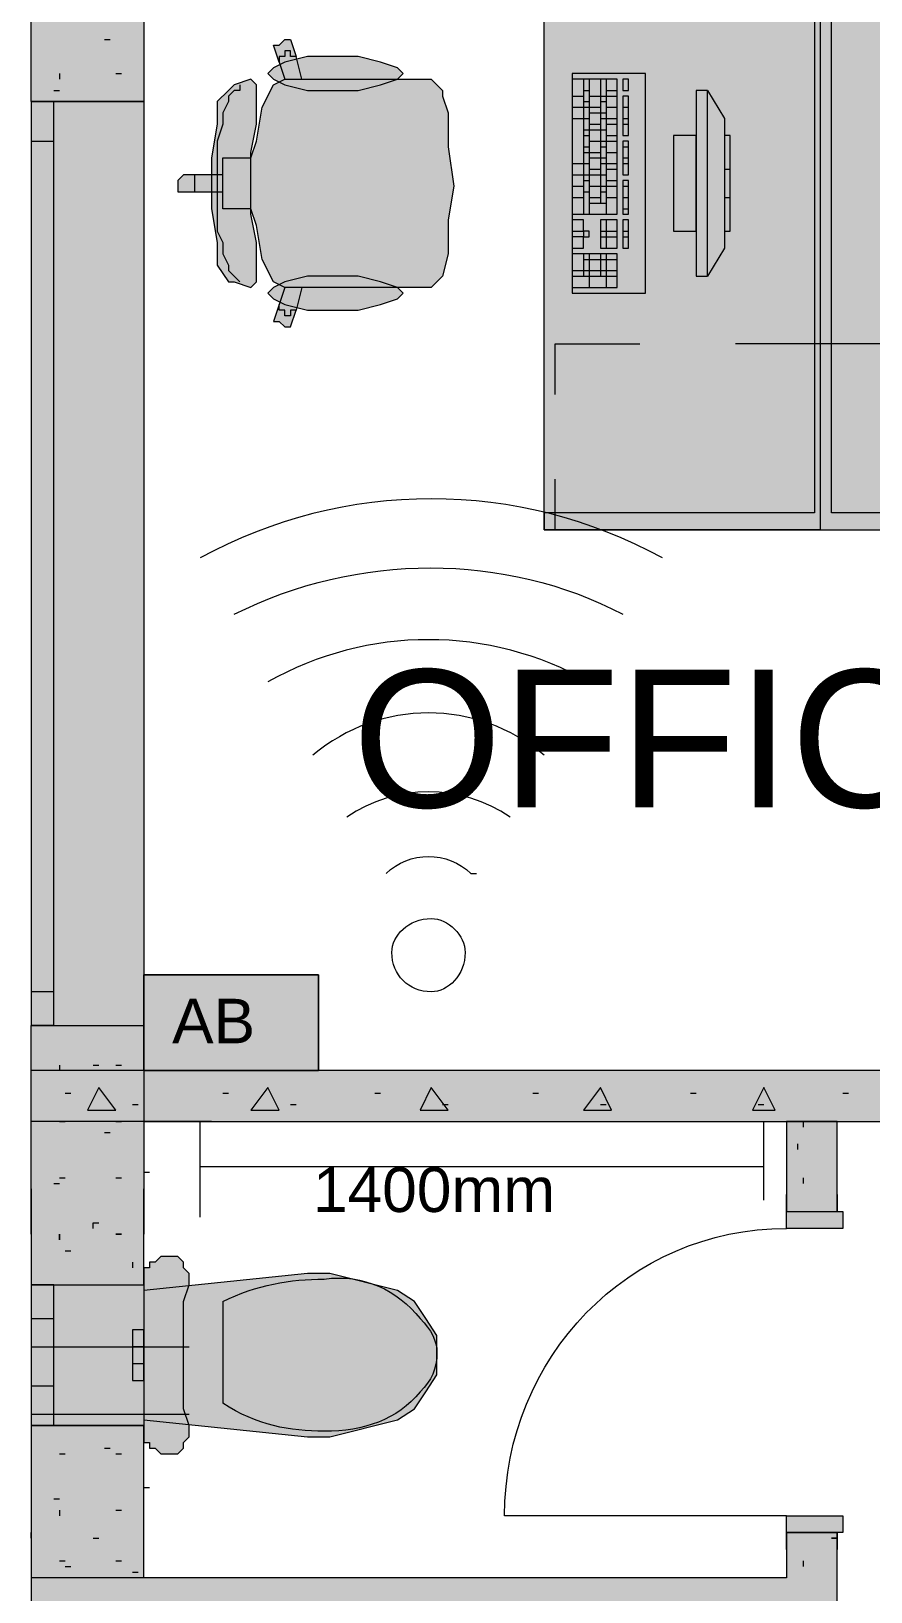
# Model space of a CAD drawing. Header units: inches. Extents: x 0.12 to 8.16, y 2.81 to 8.2.
# Drawn here: x 2.335 to 2.5833, y 6.6092 to 7.0708 of the extents above; entities that cross this region are included whole.
import ezdxf

# ---------------------------------------------------------------- set-up
doc = ezdxf.new("R2010")
doc.units = ezdxf.units.IN
doc.header["$MEASUREMENT"] = 0
for name, color, linetype, true_color in [('PDF_Geometry', 7, 'Continuous', 0x029e21), ('PDF_Solid Fills', 7, 'Continuous', 0xffffff), ('PDF_Text', 7, 'Continuous', 0x5555ff)]:
    doc.layers.add(name, color=color, linetype=linetype, true_color=true_color)
doc.styles.add('PDF F2', font='arial.ttf')

msp = doc.modelspace()

# ---------------------------------------------------------------- hatches: boundary and pattern name
at = {"layer": 'PDF_Solid Fills', "transparency": 33554559}
for points in [[(2.443333307902018, 7.056666904025607), (2.448333307902018, 7.056666904025607), (2.453333307902018, 7.056666904025607), (2.453333307902018, 7.056666904025607), (2.456666641235351, 7.053333570692274), (2.456666641235351, 7.051666904025607), (2.458333307902018, 7.046666904025607), (2.458333307902018, 7.036666904025608), (2.458333307902018, 7.036666904025608), (2.459999974568685, 7.025000237358941), (2.378333307902018, 7.025000237358941), (2.378333307902018, 7.026666904025607), (2.379999974568685, 7.028333570692274), (2.384999974568685, 7.028333570692274), (2.391666641235351, 7.028333570692274), (2.391666641235351, 7.033333570692274), (2.394999974568685, 7.033333570692274), (2.399999974568685, 7.033333570692274), (2.401666641235352, 7.038333570692274), (2.403333307902018, 7.048333570692273), (2.406666641235351, 7.05500023735894), (2.409999974568685, 7.056666904025607), (2.408333307902018, 7.061666904025607), (2.406666641235351, 7.066666904025607), (2.408333307902018, 7.066666904025607), (2.409999974568685, 7.068333570692274), (2.411666641235351, 7.068333570692274), (2.413333307902018, 7.063333570692274), (2.414999974568685, 7.056666904025607)], [(2.42500008477105, 7.063333299424913), (2.431666751437717, 7.063333299424913), (2.438333418104383, 7.061666632758246), (2.443333418104384, 7.05999996609158), (2.44500008477105, 7.058333299424913), (2.443333418104384, 7.056666632758246), (2.438333418104383, 7.054999966091579), (2.431666751437717, 7.053333299424913), (2.42500008477105, 7.053333299424913), (2.416666751437717, 7.053333299424913), (2.41000008477105, 7.054999966091579), (2.406666751437716, 7.056666632758246), (2.40500008477105, 7.058333299424913), (2.406666751437716, 7.05999996609158), (2.41000008477105, 7.061666632758246), (2.416666751437717, 7.063333299424913)], [(2.388333426581489, 7.033333672417534), (2.390000093248155, 7.043333672417534), (2.390000093248155, 7.046667005750868), (2.390000093248155, 7.050000339084201), (2.393333426581489, 7.053333672417534), (2.395000093248155, 7.0550003390842), (2.400000093248155, 7.056667005750867), (2.401666759914822, 7.0550003390842), (2.401666759914822, 7.053333672417534), (2.401666759914822, 7.048333672417534), (2.401666759914822, 7.043333672417534), (2.400000093248155, 7.035000339084201), (2.400000093248155, 7.0250003390842), (2.388333426581489, 7.0250003390842)], [(2.531666649712456, 7.053333282470703), (2.53499998304579, 7.053333282470703), (2.53999998304579, 7.044999949137369), (2.53999998304579, 7.039999949137369), (2.541666649712456, 7.039999949137369), (2.541666649712456, 7.011666615804036), (2.53999998304579, 7.011666615804036), (2.53999998304579, 7.006666615804036), (2.53499998304579, 6.998333282470703), (2.531666649712456, 6.998333282470703), (2.531666649712456, 7.011666615804036), (2.524999983045789, 7.011666615804036), (2.524999983045789, 7.039999949137369), (2.531666649712456, 7.039999949137369)], [(2.443333307902018, 6.994999779595268), (2.414999974568685, 6.994999779595268), (2.413333307902018, 6.988333112928601), (2.411666641235351, 6.983333112928602), (2.409999974568685, 6.983333112928602), (2.408333307902018, 6.984999779595269), (2.406666641235351, 6.984999779595269), (2.408333307902018, 6.989999779595268), (2.409999974568685, 6.994999779595268), (2.406666641235351, 6.996666446261935), (2.403333307902018, 7.003333112928602), (2.401666641235352, 7.013333112928602), (2.399999974568685, 7.018333112928602), (2.394999974568685, 7.018333112928602), (2.391666641235351, 7.018333112928602), (2.391666641235351, 7.023333112928602), (2.384999974568685, 7.023333112928602), (2.379999974568685, 7.023333112928602), (2.378333307902018, 7.023333112928602), (2.378333307902018, 7.024999779595269), (2.459999974568685, 7.024999779595269), (2.458333307902018, 7.014999779595268), (2.458333307902018, 7.014999779595268), (2.458333307902018, 7.004999779595268), (2.456666641235351, 6.998333112928601), (2.456666641235351, 6.998333112928601), (2.453333307902018, 6.994999779595268), (2.453333307902018, 6.994999779595268), (2.448333307902018, 6.994999779595268)], [(2.388333426581489, 7.018333435058594), (2.388333426581489, 7.025000101725261), (2.400000093248155, 7.025000101725261), (2.400000093248155, 7.016666768391927), (2.401666759914822, 7.008333435058594), (2.401666759914822, 7.003333435058594), (2.401666759914822, 6.998333435058594), (2.401666759914822, 6.996666768391927), (2.400000093248155, 6.99500010172526), (2.395000093248155, 6.996666768391927), (2.393333426581489, 6.996666768391927), (2.390000093248155, 7.001666768391927), (2.390000093248155, 7.00500010172526), (2.390000093248155, 7.008333435058594)], [(2.42500008477105, 6.988333384195963), (2.416666751437717, 6.988333384195963), (2.41000008477105, 6.99000005086263), (2.406666751437716, 6.991666717529296), (2.40500008477105, 6.993333384195963), (2.406666751437716, 6.99500005086263), (2.41000008477105, 6.996666717529297), (2.416666751437717, 6.998333384195963), (2.42500008477105, 6.998333384195963), (2.431666751437717, 6.998333384195963), (2.438333418104383, 6.996666717529297), (2.443333418104384, 6.99500005086263), (2.44500008477105, 6.993333384195963), (2.443333418104384, 6.991666717529296), (2.438333418104383, 6.99000005086263), (2.431666751437717, 6.988333384195963)], [(2.57166671875, 6.92833328125), (2.651666645833333, 6.92833328125), (2.651666645833333, 6.923333489583333), (2.486666677083333, 6.923333489583333), (2.486666677083333, 6.92833328125), (2.566666604166667, 6.92833328125)], [(2.368333392673069, 6.653333028157552), (2.368333392673069, 6.704999694824219), (2.370000059339735, 6.704999694824219), (2.370000059339735, 6.706666361490885), (2.371666726006402, 6.706666361490885), (2.373333392673068, 6.708333028157552), (2.373333392673068, 6.708333028157552), (2.375000059339735, 6.708333028157552), (2.376666726006402, 6.708333028157552), (2.376666726006402, 6.708333028157552), (2.378333392673068, 6.708333028157552), (2.378333392673068, 6.708333028157552), (2.380000059339735, 6.706666361490885), (2.380000059339735, 6.706666361490885), (2.380000059339735, 6.704999694824219), (2.381666726006402, 6.703333028157552), (2.381666726006402, 6.701666361490885), (2.381666726006402, 6.699999694824219), (2.380000059339735, 6.694999694824219), (2.380000059339735, 6.689999694824219), (2.380000059339735, 6.684999694824218), (2.380000059339735, 6.679999694824218), (2.380000059339735, 6.673333028157551), (2.380000059339735, 6.668333028157551), (2.380000059339735, 6.663333028157552), (2.381666726006402, 6.658333028157552), (2.381666726006402, 6.656666361490885), (2.381666726006402, 6.654999694824219), (2.380000059339735, 6.653333028157552), (2.380000059339735, 6.651666361490885), (2.380000059339735, 6.651666361490885), (2.378333392673068, 6.649999694824219), (2.378333392673068, 6.649999694824219), (2.376666726006402, 6.649999694824219), (2.376666726006402, 6.649999694824219), (2.375000059339735, 6.649999694824219), (2.373333392673068, 6.649999694824219), (2.373333392673068, 6.649999694824219), (2.371666726006402, 6.651666361490885), (2.370000059339735, 6.651666361490885), (2.370000059339735, 6.653333028157552)], [(2.430000093248155, 6.656667073567708), (2.423333426581488, 6.655000406901041), (2.416666759914822, 6.655000406901041), (2.368333426581489, 6.660000406901041), (2.368333426581489, 6.698333740234375), (2.416666759914822, 6.703333740234375), (2.423333426581488, 6.703333740234375), (2.430000093248155, 6.701667073567708), (2.436666759914822, 6.700000406901041), (2.443333426581488, 6.698333740234375), (2.448333426581489, 6.695000406901041), (2.451666759914822, 6.690000406901041), (2.455000093248155, 6.685000406901041), (2.455000093248155, 6.680000406901041), (2.455000093248155, 6.673333740234375), (2.451666759914822, 6.668333740234375), (2.448333426581489, 6.663333740234375), (2.443333426581488, 6.660000406901041), (2.436666759914822, 6.658333740234375)]]:
    msp.add_hatch(color=256, dxfattribs=at).paths.add_polyline_path(points)

# ---------------------------------------------------------------- linework, layer by layer
at = {"layer": 'PDF_Geometry', "lineweight": 9}
for points in [[(2.57166671875, 7.130000114583334), (2.57166671875, 7.32833321875), (2.651666645833333, 7.32833321875), (2.651666645833333, 7.331666625), (2.486666677083333, 7.331666625), (2.486666677083333, 7.32833321875), (2.566666604166667, 7.32833321875), (2.566666604166667, 7.130000114583334), (2.486666677083333, 7.130000114583334), (2.486666677083333, 7.126666708333333), (2.566666604166667, 7.126666708333333), (2.566666604166667, 6.92833328125), (2.486666677083333, 6.92833328125), (2.486666677083333, 6.923333489583333), (2.651666645833333, 6.923333489583333), (2.651666645833333, 6.92833328125), (2.57166671875, 6.92833328125), (2.57166671875, 7.126666708333333), (2.651666645833333, 7.126666708333333), (2.651666645833333, 7.130000114583334)], [(2.5683333125, 7.12833340625), (2.5683333125, 6.923333489583333), (2.486666677083333, 6.923333489583333), (2.486666677083333, 7.12833340625)], [(2.5683333125, 7.12833340625), (2.5683333125, 6.923333489583333), (2.651666645833333, 6.923333489583333), (2.651666645833333, 7.12833340625)], [(2.42500003125, 7.063333197916667), (2.416666666666667, 7.063333197916667), (2.410000010416667, 7.061666802083334), (2.40666659375, 7.060000104166667), (2.405000052083333, 7.058333395833333), (2.40666659375, 7.0566666875), (2.410000010416667, 7.054999989583333), (2.416666666666667, 7.05333328125), (2.42500003125, 7.05333328125), (2.4316666875, 7.05333328125), (2.438333354166667, 7.054999989583333), (2.4433333125, 7.0566666875), (2.445000010416666, 7.058333395833333), (2.4433333125, 7.060000104166667), (2.438333354166667, 7.061666802083334), (2.4316666875, 7.063333197916667)], [(2.401666645833333, 7.008333208333333), (2.3999999375, 7.016666729166667), (2.3999999375, 7.024999937500001), (2.3999999375, 7.034999843750001), (2.401666645833333, 7.043333375), (2.401666645833333, 7.048333489583333), (2.401666645833333, 7.05333328125), (2.401666645833333, 7.054999989583333), (2.3999999375, 7.0566666875), (2.394999979166666, 7.054999989583333), (2.39333328125, 7.05333328125), (2.390000020833333, 7.049999875), (2.390000020833333, 7.04666678125), (2.390000020833333, 7.043333375), (2.388333322916667, 7.033333458333334), (2.388333322916667, 7.024999937500001), (2.388333322916667, 7.018333437500001), (2.390000020833333, 7.008333208333333), (2.390000020833333, 7.005000114583334), (2.390000020833333, 7.001666708333333), (2.39333328125, 6.996666593750001), (2.394999979166666, 6.996666593750001), (2.3999999375, 6.994999885416667), (2.401666645833333, 6.996666593750001), (2.401666645833333, 6.998333291666667), (2.401666645833333, 7.00333340625)], [(2.516666729166666, 7.058333395833333), (2.495000041666667, 7.058333395833333), (2.495000041666667, 6.993333177083334), (2.516666729166666, 6.993333177083334)], [(2.495000041666667, 7.0566666875), (2.495000041666667, 7.016666729166667), (2.508333364583333, 7.016666729166667), (2.508333364583333, 7.0566666875)], [(2.510000072916666, 7.0566666875), (2.510000072916666, 7.05333328125), (2.511666614583333, 7.05333328125), (2.511666614583333, 7.0566666875)], [(2.510000072916666, 7.051666572916667), (2.510000072916666, 7.039999958333333), (2.511666614583333, 7.039999958333333), (2.511666614583333, 7.051666572916667)], [(2.53166659375, 7.05333328125), (2.53166659375, 6.998333291666667), (2.535000010416667, 6.998333291666667), (2.535000010416667, 7.05333328125)], [(2.510000072916666, 7.038333260416668), (2.510000072916666, 7.028333343750001), (2.511666614583333, 7.028333343750001), (2.511666614583333, 7.038333260416668)], [(2.5249999375, 7.039999958333333), (2.5249999375, 7.011666614583334), (2.53166659375, 7.011666614583334), (2.53166659375, 7.039999958333333)], [(2.539999958333333, 7.039999958333333), (2.539999958333333, 7.011666614583334), (2.541666666666667, 7.011666614583334), (2.541666666666667, 7.039999958333333)], [(2.510000072916666, 7.026666645833334), (2.510000072916666, 7.016666729166667), (2.511666614583333, 7.016666729166667), (2.511666614583333, 7.026666645833334)], [(2.495000041666667, 7.015000020833334), (2.495000041666667, 7.006666822916667), (2.498333291666667, 7.006666822916667), (2.498333291666667, 7.00999990625), (2.5, 7.00999990625), (2.5, 7.011666614583334), (2.498333291666667, 7.011666614583334), (2.498333291666667, 7.015000020833334)], [(2.50333340625, 7.015000020833334), (2.50333340625, 7.006666822916667), (2.508333364583333, 7.006666822916667), (2.508333364583333, 7.015000020833334)], [(2.510000072916666, 7.015000020833334), (2.510000072916666, 7.006666822916667), (2.511666614583333, 7.006666822916667), (2.511666614583333, 7.015000020833334)], [(2.495000041666667, 7.005000114583334), (2.495000041666667, 6.994999885416667), (2.508333364583333, 6.994999885416667), (2.508333364583333, 7.005000114583334)]]:
    msp.add_lwpolyline(points, close=True, dxfattribs=at)
at = {"layer": 'PDF_Geometry', "color": 7, "lineweight": 13}
for points in [[(2.341666697916667, 7.049999875), (2.335000041666667, 7.049999875), (2.341666697916667, 7.049999875), (2.335000041666667, 7.049999875), (2.335000041666667, 7.1000000625), (2.341666697916667, 7.1000000625), (2.36833334375, 7.1000000625), (2.36833334375, 7.049999875), (2.341666697916667, 7.049999875), (2.36833334375, 7.049999875)], [(2.335000041666667, 6.71500015625), (2.335000041666667, 6.776666645833334), (2.341666697916667, 6.776666645833334), (2.36833334375, 6.776666645833334), (2.36833334375, 6.71500015625)], [(2.341666697916667, 6.776666645833334), (2.36833334375, 6.776666645833334)], [(2.335000041666667, 6.72833346875), (2.335000041666667, 6.700000125000001), (2.341666697916667, 6.700000125000001), (2.36833334375, 6.700000125000001), (2.36833334375, 6.72833346875)], [(2.558333395833333, 6.726666770833334), (2.558333395833333, 6.72166665625), (2.558333395833333, 6.726666770833334), (2.558333395833333, 6.72166665625), (2.573333260416667, 6.72166665625), (2.573333260416667, 6.726666770833334), (2.573333260416667, 6.72166665625), (2.573333260416667, 6.726666770833334)], [(2.558333395833333, 6.72166665625), (2.573333260416667, 6.72166665625)], [(2.341666697916667, 6.700000125000001), (2.36833334375, 6.700000125000001)], [(2.558333395833333, 6.626666708333333), (2.558333395833333, 6.621666593750001), (2.558333395833333, 6.626666708333333), (2.573333260416667, 6.626666708333333), (2.558333395833333, 6.626666708333333), (2.558333395833333, 6.613333385416666), (2.36833334375, 6.613333385416666), (2.36833334375, 6.658333458333334), (2.341666697916667, 6.658333458333334), (2.335000041666667, 6.658333458333334), (2.341666697916667, 6.658333458333334), (2.335000041666667, 6.658333458333334), (2.335000041666667, 6.566666604166667), (2.341666697916667, 6.566666604166667), (2.36833334375, 6.566666604166667), (2.36833334375, 6.598333354166667), (2.558333395833333, 6.598333354166667), (2.558333395833333, 6.581666625), (2.573333260416667, 6.581666625), (2.573333260416667, 6.586666739583333), (2.573333260416667, 6.581666625)], [(2.341666697916667, 6.658333458333334), (2.36833334375, 6.658333458333334)], [(2.558333395833333, 6.621666593750001), (2.558333395833333, 6.626666708333333), (2.573333260416667, 6.626666708333333), (2.573333260416667, 6.621666593750001), (2.573333260416667, 6.626666708333333), (2.573333260416667, 6.621666593750001)], [(2.558333395833333, 6.581666625), (2.573333260416667, 6.581666625), (2.573333260416667, 6.626666708333333)]]:
    msp.add_lwpolyline(points, dxfattribs=at)
at = {"layer": 'PDF_Geometry', "color": 54, "lineweight": 13, "true_color": 0x9f9f00}
for points in [[(2.35666671875, 7.0683333125), (2.358333270833333, 7.0683333125)], [(2.34333340625, 7.058333395833333), (2.34333340625, 7.0566666875)], [(2.359999979166667, 7.058333395833333), (2.361666677083333, 7.058333395833333)], [(2.36833334375, 7.0566666875), (2.36833334375, 7.054999989583333)], [(2.335000041666667, 7.049999875), (2.335000041666667, 7.049999875)], [(2.341666697916667, 7.05333328125), (2.34333340625, 7.05333328125)], [(2.341666697916667, 6.776666645833334), (2.34333340625, 6.776666645833334)], [(2.34333340625, 6.765000020833334), (2.34333340625, 6.763333322916667)], [(2.3533333125, 6.765000020833334), (2.355000020833333, 6.765000020833334)], [(2.359999979166667, 6.765000020833334), (2.361666677083333, 6.765000020833334)], [(2.344999947916667, 6.756666822916667), (2.34666665625, 6.756666822916667)], [(2.364999927083333, 6.75333340625), (2.366666635416666, 6.75333340625)], [(2.34333340625, 6.748333291666667), (2.344999947916667, 6.748333291666667)], [(2.35666671875, 6.744999885416667), (2.358333270833333, 6.744999885416667)], [(2.359999979166667, 6.748333291666667), (2.361666677083333, 6.748333291666667)], [(2.563333354166667, 6.748333291666667), (2.563333354166667, 6.746666593750001)], [(2.561666645833333, 6.741666791666667), (2.561666645833333, 6.74000009375)], [(2.34333340625, 6.7316665625), (2.344999947916667, 6.7316665625)], [(2.359999979166667, 6.7316665625), (2.361666677083333, 6.7316665625)], [(2.36833334375, 6.733333270833334), (2.370000041666667, 6.733333270833334)], [(2.563333354166667, 6.7316665625), (2.563333354166667, 6.729999864583334)], [(2.341666697916667, 6.729999864583334), (2.34333340625, 6.729999864583334)], [(2.3533333125, 6.716666541666667), (2.3533333125, 6.718333239583334), (2.355000020833333, 6.718333239583334)], [(2.335000041666667, 6.710000041666667), (2.335000041666667, 6.710000041666667)], [(2.335000041666667, 6.710000041666667), (2.335000041666667, 6.710000041666667)], [(2.344999947916667, 6.710000041666667), (2.34666665625, 6.710000041666667)], [(2.364999927083333, 6.706666625), (2.364999927083333, 6.704999927083334)], [(2.34333340625, 6.649999937500001), (2.344999947916667, 6.649999937500001)], [(2.35666671875, 6.651666645833334), (2.358333270833333, 6.651666645833334)], [(2.359999979166667, 6.649999937500001), (2.361666677083333, 6.649999937500001)], [(2.36833334375, 6.640000020833334), (2.370000041666667, 6.640000020833334)], [(2.341666697916667, 6.636666614583334), (2.34333340625, 6.636666614583334)], [(2.34333340625, 6.633333208333333), (2.34333340625, 6.631666822916667)], [(2.359999979166667, 6.633333208333333), (2.361666677083333, 6.633333208333333)], [(2.335000041666667, 6.625), (2.335000041666667, 6.626666708333333)], [(2.335000041666667, 6.625), (2.335000041666667, 6.625)], [(2.3533333125, 6.625), (2.355000020833333, 6.625)], [(2.34333340625, 6.618333177083334), (2.344999947916667, 6.618333177083334)], [(2.344999947916667, 6.616666791666667), (2.34666665625, 6.616666791666667)], [(2.359999979166667, 6.618333177083334), (2.361666677083333, 6.618333177083334)], [(2.563333354166667, 6.618333177083334), (2.563333354166667, 6.616666791666667)], [(2.364999927083333, 6.61500009375), (2.366666635416666, 6.61500009375)]]:
    msp.add_lwpolyline(points, dxfattribs=at)
at = {"layer": 'PDF_Geometry', "lineweight": 9}
for points in [[(2.414999958333333, 7.0566666875), (2.413333260416667, 7.063333197916667), (2.411666708333333, 7.063333197916667), (2.411666708333333, 7.064999895833333), (2.410000010416667, 7.064999895833333), (2.410000010416667, 7.063333197916667), (2.408333302083333, 7.063333197916667), (2.408333302083333, 7.061666802083334), (2.40666659375, 7.066666604166667), (2.408333302083333, 7.066666604166667), (2.410000010416667, 7.0683333125), (2.411666708333333, 7.0683333125), (2.413333260416667, 7.063333197916667)], [(2.408333302083333, 7.061666802083334), (2.410000010416667, 7.0566666875), (2.414999958333333, 7.0566666875), (2.4433333125, 7.0566666875), (2.448333260416667, 7.0566666875), (2.453333375, 7.0566666875), (2.456666625, 7.05333328125), (2.456666625, 7.051666572916667), (2.458333333333333, 7.04666678125), (2.458333333333333, 7.036666552083334), (2.460000041666667, 7.024999937500001), (2.458333333333333, 7.015000020833334), (2.458333333333333, 7.005000114583334), (2.456666625, 6.998333291666667), (2.453333375, 6.994999885416667), (2.448333260416667, 6.994999885416667), (2.4433333125, 6.994999885416667), (2.438333354166667, 6.996666593750001), (2.4316666875, 6.998333291666667), (2.42500003125, 6.998333291666667), (2.416666666666667, 6.998333291666667), (2.410000010416667, 6.996666593750001), (2.40666659375, 6.994999885416667), (2.405000052083333, 6.993333177083334), (2.40666659375, 6.991666791666667), (2.410000010416667, 6.99000009375), (2.416666666666667, 6.988333385416666), (2.42500003125, 6.988333385416666), (2.4316666875, 6.988333385416666), (2.438333354166667, 6.99000009375), (2.4433333125, 6.991666791666667), (2.445000010416666, 6.993333177083334), (2.4433333125, 6.994999885416667), (2.414999958333333, 6.994999885416667), (2.410000010416667, 6.994999885416667), (2.408333302083333, 6.99000009375)], [(2.408333302083333, 7.061666802083334), (2.408333302083333, 7.061666802083334)], [(2.411666708333333, 7.063333197916667), (2.411666708333333, 7.063333197916667)], [(2.3966666875, 7.054999989583333), (2.3966666875, 7.05333328125), (2.394999979166666, 7.05333328125), (2.39333328125, 7.051666572916667), (2.39333328125, 7.049999875), (2.391666729166666, 7.04666678125), (2.391666729166666, 7.043333375), (2.390000020833333, 7.038333260416668), (2.390000020833333, 7.034999843750001), (2.390000020833333, 7.030000052083333), (2.390000020833333, 7.024999937500001), (2.390000020833333, 7.02166653125), (2.390000020833333, 7.016666729166667), (2.390000020833333, 7.011666614583334), (2.391666729166666, 7.008333208333333), (2.391666729166666, 7.005000114583334), (2.39333328125, 7.001666708333333), (2.39333328125, 7), (2.394999979166666, 6.998333291666667), (2.3966666875, 6.996666593750001)], [(2.3966666875, 7.054999989583333), (2.3966666875, 7.054999989583333)], [(2.410000010416667, 6.994999885416667), (2.40666659375, 6.996666593750001), (2.40333334375, 7.00333340625), (2.401666645833333, 7.013333322916667), (2.3999999375, 7.018333437500001), (2.3999999375, 7.024999937500001), (2.3999999375, 7.033333458333334), (2.401666645833333, 7.038333260416668), (2.40333334375, 7.048333489583333), (2.40666659375, 7.054999989583333), (2.410000010416667, 7.0566666875)], [(2.410000010416667, 7.0566666875), (2.410000010416667, 7.0566666875)], [(2.453333375, 7.0566666875), (2.453333375, 7.0566666875)], [(2.498333291666667, 7.0566666875), (2.498333291666667, 7.016666729166667)], [(2.5, 7.0566666875), (2.5, 7.016666729166667)], [(2.50333340625, 7.0566666875), (2.50333340625, 7.020000135416667), (2.504999958333333, 7.020000135416667)], [(2.504999958333333, 7.0566666875), (2.504999958333333, 7.016666729166667)], [(2.495000041666667, 7.051666572916667), (2.498333291666667, 7.051666572916667)], [(2.498333291666667, 7.05333328125), (2.5, 7.05333328125)], [(2.498333291666667, 7.049999875), (2.5, 7.049999875)], [(2.5, 7.051666572916667), (2.50333340625, 7.051666572916667), (2.504999958333333, 7.051666572916667), (2.508333364583333, 7.051666572916667)], [(2.50333340625, 7.049999875), (2.504999958333333, 7.049999875)], [(2.504999958333333, 7.05333328125), (2.508333364583333, 7.05333328125)], [(2.535000010416667, 7.05333328125), (2.539999958333333, 7.045000072916666), (2.539999958333333, 7.006666822916667), (2.535000010416667, 6.998333291666667)], [(2.495000041666667, 7.048333489583333), (2.498333291666667, 7.048333489583333), (2.5, 7.048333489583333), (2.50333340625, 7.048333489583333)], [(2.5, 7.04666678125), (2.50333340625, 7.04666678125), (2.504999958333333, 7.04666678125)], [(2.504999958333333, 7.048333489583333), (2.508333364583333, 7.048333489583333)], [(2.510000072916666, 7.048333489583333), (2.511666614583333, 7.048333489583333)], [(2.495000041666667, 7.045000072916666), (2.498333291666667, 7.045000072916666), (2.5, 7.045000072916666)], [(2.498333291666667, 7.041666666666667), (2.5, 7.041666666666667), (2.50333340625, 7.041666666666667), (2.504999958333333, 7.041666666666667)], [(2.5, 7.043333375), (2.50333340625, 7.043333375)], [(2.50333340625, 7.045000072916666), (2.504999958333333, 7.045000072916666), (2.508333364583333, 7.045000072916666)], [(2.504999958333333, 7.043333375), (2.508333364583333, 7.043333375)], [(2.510000072916666, 7.045000072916666), (2.511666614583333, 7.045000072916666)], [(2.510000072916666, 7.043333375), (2.511666614583333, 7.043333375)], [(2.458333333333333, 7.036666552083334), (2.458333333333333, 7.036666552083334)], [(2.498333291666667, 7.039999958333333), (2.5, 7.039999958333333)], [(2.498333291666667, 7.036666552083334), (2.5, 7.036666552083334)], [(2.5, 7.038333260416668), (2.50333340625, 7.038333260416668), (2.504999958333333, 7.038333260416668), (2.508333364583333, 7.038333260416668)], [(2.50333340625, 7.036666552083334), (2.504999958333333, 7.036666552083334)], [(2.504999958333333, 7.039999958333333), (2.508333364583333, 7.039999958333333)], [(2.510000072916666, 7.036666552083334), (2.511666614583333, 7.036666552083334)], [(2.3999999375, 7.018333437500001), (2.394999979166666, 7.018333437500001), (2.391666729166666, 7.018333437500001), (2.391666729166666, 7.023333229166667), (2.391666729166666, 7.024999937500001), (2.391666729166666, 7.028333343750001), (2.391666729166666, 7.033333458333334), (2.394999979166666, 7.033333458333334), (2.3999999375, 7.033333458333334)], [(2.495000041666667, 7.031666760416667), (2.498333291666667, 7.031666760416667), (2.5, 7.031666760416667)], [(2.498333291666667, 7.034999843750001), (2.5, 7.034999843750001), (2.50333340625, 7.034999843750001)], [(2.5, 7.033333458333334), (2.50333340625, 7.033333458333334), (2.504999958333333, 7.033333458333334)], [(2.50333340625, 7.031666760416667), (2.504999958333333, 7.031666760416667), (2.508333364583333, 7.031666760416667)], [(2.504999958333333, 7.034999843750001), (2.508333364583333, 7.034999843750001)], [(2.510000072916666, 7.033333458333334), (2.511666614583333, 7.033333458333334)], [(2.510000072916666, 7.031666760416667), (2.511666614583333, 7.031666760416667)], [(2.385000072916666, 7.028333343750001), (2.379999958333333, 7.028333343750001), (2.37833340625, 7.026666645833334), (2.37833340625, 7.024999937500001), (2.37833340625, 7.023333229166667), (2.379999958333333, 7.023333229166667), (2.385000072916666, 7.023333229166667)], [(2.391666729166666, 7.028333343750001), (2.385000072916666, 7.028333343750001), (2.383333364583333, 7.028333343750001), (2.383333364583333, 7.026666645833334), (2.383333364583333, 7.024999937500001), (2.383333364583333, 7.023333229166667), (2.385000072916666, 7.023333229166667), (2.391666729166666, 7.023333229166667)], [(2.383333364583333, 7.026666645833334), (2.383333364583333, 7.026666645833334)], [(2.495000041666667, 7.028333343750001), (2.498333291666667, 7.028333343750001), (2.5, 7.028333343750001), (2.50333340625, 7.028333343750001), (2.504999958333333, 7.028333343750001)], [(2.498333291666667, 7.026666645833334), (2.5, 7.026666645833334)], [(2.5, 7.030000052083333), (2.50333340625, 7.030000052083333)], [(2.504999958333333, 7.030000052083333), (2.508333364583333, 7.030000052083333)], [(2.504999958333333, 7.026666645833334), (2.508333364583333, 7.026666645833334)], [(2.539999958333333, 7.030000052083333), (2.541666666666667, 7.030000052083333)], [(2.383333364583333, 7.024999937500001), (2.383333364583333, 7.024999937500001)], [(2.383333364583333, 7.024999937500001), (2.383333364583333, 7.024999937500001)], [(2.495000041666667, 7.024999937500001), (2.498333291666667, 7.024999937500001)], [(2.498333291666667, 7.023333229166667), (2.5, 7.023333229166667)], [(2.5, 7.024999937500001), (2.50333340625, 7.024999937500001), (2.504999958333333, 7.024999937500001), (2.508333364583333, 7.024999937500001)], [(2.50333340625, 7.023333229166667), (2.504999958333333, 7.023333229166667)], [(2.510000072916666, 7.024999937500001), (2.511666614583333, 7.024999937500001)], [(2.495000041666667, 7.02166653125), (2.498333291666667, 7.02166653125)], [(2.5, 7.02166653125), (2.50333340625, 7.02166653125)], [(2.5, 7.020000135416667), (2.50333340625, 7.020000135416667)], [(2.504999958333333, 7.02166653125), (2.508333364583333, 7.02166653125)], [(2.510000072916666, 7.02166653125), (2.511666614583333, 7.02166653125)], [(2.510000072916666, 7.018333437500001), (2.511666614583333, 7.018333437500001)], [(2.539999958333333, 7.02166653125), (2.541666666666667, 7.02166653125)], [(2.458333333333333, 7.015000020833334), (2.458333333333333, 7.015000020833334)], [(2.504999958333333, 7.015000020833334), (2.504999958333333, 7.006666822916667)], [(2.495000041666667, 7.011666614583334), (2.498333291666667, 7.011666614583334), (2.498333291666667, 7.00999990625), (2.495000041666667, 7.00999990625)], [(2.50333340625, 7.011666614583334), (2.508333364583333, 7.011666614583334)], [(2.50333340625, 7.00999990625), (2.508333364583333, 7.00999990625)], [(2.510000072916666, 7.011666614583334), (2.511666614583333, 7.011666614583334)], [(2.510000072916666, 7.00999990625), (2.511666614583333, 7.00999990625)], [(2.498333291666667, 7.005000114583334), (2.498333291666667, 6.998333291666667)], [(2.5, 7.005000114583334), (2.5, 6.994999885416667)], [(2.50333340625, 7.005000114583334), (2.50333340625, 6.998333291666667)], [(2.504999958333333, 7.005000114583334), (2.504999958333333, 6.994999885416667)], [(2.495000041666667, 7), (2.508333364583333, 7)], [(2.498333291666667, 7.00333340625), (2.508333364583333, 7.00333340625)], [(2.3966666875, 6.996666593750001), (2.3966666875, 6.996666593750001)], [(2.3966666875, 6.996666593750001), (2.3966666875, 6.996666593750001)], [(2.414999958333333, 6.994999885416667), (2.413333260416667, 6.988333385416666), (2.411666708333333, 6.988333385416666), (2.411666708333333, 6.986666677083334), (2.410000010416667, 6.986666677083334), (2.410000010416667, 6.988333385416666), (2.408333302083333, 6.988333385416666), (2.408333302083333, 6.99000009375), (2.40666659375, 6.984999979166667), (2.408333302083333, 6.984999979166667), (2.410000010416667, 6.983333270833334), (2.411666708333333, 6.983333270833334), (2.413333260416667, 6.988333385416666)], [(2.410000010416667, 6.994999885416667), (2.410000010416667, 6.994999885416667)], [(2.453333375, 6.994999885416667), (2.453333375, 6.994999885416667)], [(2.456666625, 6.998333291666667), (2.456666625, 6.998333291666667)], [(2.495000041666667, 6.998333291666667), (2.508333364583333, 6.998333291666667)], [(2.408333302083333, 6.988333385416666), (2.408333302083333, 6.988333385416666)], [(2.411666708333333, 6.986666677083334), (2.411666708333333, 6.986666677083334)], [(2.489999927083333, 6.963333447916667), (2.489999927083333, 6.97833346875), (2.515000020833333, 6.97833346875)], [(2.594999947916667, 6.97833346875), (2.5683333125, 6.97833346875), (2.543333375, 6.97833346875)], [(2.489999927083333, 6.923333489583333), (2.489999927083333, 6.938333197916667)]]:
    msp.add_lwpolyline(points, dxfattribs=at)
at = {"layer": 'PDF_Geometry', "color": 30, "lineweight": 13, "true_color": 0xff6600}
for points in [[(2.335000041666667, 7.049999875), (2.335000041666667, 6.776666645833334)], [(2.36833334375, 7.049999875), (2.36833334375, 6.776666645833334)], [(2.335000041666667, 7.038333260416668), (2.335000041666667, 6.786666552083334)], [(2.341666697916667, 6.786666552083334), (2.341666697916667, 7.038333260416668)], [(2.335000041666667, 6.700000125000001), (2.335000041666667, 6.658333458333334)], [(2.36833334375, 6.700000125000001), (2.36833334375, 6.658333458333334)], [(2.335000041666667, 6.689999895833333), (2.335000041666667, 6.670000072916666)], [(2.341666697916667, 6.670000072916666), (2.341666697916667, 6.689999895833333)], [(2.558333395833333, 6.631666822916667), (2.4750000625, 6.631666822916667)]]:
    msp.add_lwpolyline(points, dxfattribs=at)
at = {"layer": 'PDF_Geometry', "color": 30, "lineweight": 9, "true_color": 0xff6600}
for points in [[(2.335000041666667, 7.049999875), (2.335000041666667, 7.038333260416668), (2.341666697916667, 7.038333260416668), (2.341666697916667, 7.049999875)], [(2.341666697916667, 6.776666645833334), (2.341666697916667, 6.786666552083334), (2.335000041666667, 6.786666552083334), (2.335000041666667, 6.776666645833334)], [(2.335000041666667, 6.700000125000001), (2.335000041666667, 6.689999895833333), (2.341666697916667, 6.689999895833333), (2.341666697916667, 6.700000125000001)], [(2.341666697916667, 6.658333458333334), (2.341666697916667, 6.670000072916666), (2.335000041666667, 6.670000072916666), (2.335000041666667, 6.658333458333334)]]:
    msp.add_lwpolyline(points, dxfattribs=at)
at = {"layer": 'PDF_Geometry', "color": 7, "lineweight": 13}
for points in [[(2.420000072916666, 6.763333322916667), (2.420000072916666, 6.791666666666667), (2.36833334375, 6.791666666666667), (2.36833334375, 6.763333322916667)], [(2.341666697916667, 6.776666645833334), (2.335000041666667, 6.776666645833334)], [(2.573333260416667, 6.72166665625), (2.573333260416667, 6.748333291666667), (2.558333395833333, 6.748333291666667), (2.558333395833333, 6.72166665625)], [(2.341666697916667, 6.700000125000001), (2.335000041666667, 6.700000125000001)]]:
    msp.add_lwpolyline(points, close=True, dxfattribs=at)
at = {"layer": 'PDF_Geometry', "color": 1, "lineweight": 13}
msp.add_lwpolyline([(2.36833334375, 6.791666666666667), (2.420000072916666, 6.791666666666667), (2.420000072916666, 6.763333322916667), (2.36833334375, 6.763333322916667)], close=True, dxfattribs=at)
at = {"layer": 'PDF_Geometry', "color": 251, "lineweight": 9, "true_color": 0x6a6a6a}
for points in [[(2.391666729166666, 6.763333322916667), (2.335000041666667, 6.763333322916667)], [(2.388333322916667, 6.748333291666667), (2.335000041666667, 6.748333291666667)], [(2.385000072916666, 6.719999947916667), (2.385000072916666, 6.748333291666667)], [(2.551666739583333, 6.7250000625), (2.551666739583333, 6.748333291666667)], [(2.385000072916666, 6.734999979166667), (2.551666739583333, 6.734999979166667)], [(2.3966666875, 6.613333385416666), (2.335000041666667, 6.613333385416666)]]:
    msp.add_lwpolyline(points, dxfattribs=at)
at = {"layer": 'PDF_Geometry', "color": 7, "lineweight": 9}
msp.add_lwpolyline([(2.753333406249999, 6.763333322916667), (2.36833334375, 6.763333322916667), (2.36833334375, 6.748333291666667), (2.733333270833333, 6.748333291666667)], dxfattribs=at)
at = {"layer": 'PDF_Geometry', "color": 54, "lineweight": 13, "true_color": 0x9f9f00}
for points in [[(2.355000020833333, 6.758333208333333), (2.351666614583333, 6.751666708333333), (2.359999979166667, 6.751666708333333)], [(2.34333340625, 6.713333447916667), (2.34333340625, 6.71500015625)], [(2.361666677083333, 6.71500015625), (2.359999979166667, 6.71500015625)], [(2.573333260416667, 6.625), (2.57166671875, 6.625)]]:
    msp.add_lwpolyline(points, close=True, dxfattribs=at)
at = {"layer": 'PDF_Geometry', "color": 85, "lineweight": 13, "true_color": 0x68b353}
for points in [[(2.391666729166666, 6.756666822916667), (2.39333328125, 6.756666822916667)], [(2.436666645833333, 6.756666822916667), (2.438333354166667, 6.756666822916667)], [(2.483333270833333, 6.756666822916667), (2.484999979166667, 6.756666822916667)], [(2.530000052083333, 6.756666822916667), (2.53166659375, 6.756666822916667)], [(2.57499996875, 6.756666822916667), (2.576666677083333, 6.756666822916667)], [(2.411666708333333, 6.75333340625), (2.413333260416667, 6.75333340625)], [(2.456666625, 6.75333340625), (2.458333333333333, 6.75333340625)], [(2.50333340625, 6.75333340625), (2.504999958333333, 6.75333340625)], [(2.55000003125, 6.75333340625), (2.551666739583333, 6.75333340625)]]:
    msp.add_lwpolyline(points, dxfattribs=at)
for points in [[(2.405000052083333, 6.758333208333333), (2.3999999375, 6.751666708333333), (2.408333302083333, 6.751666708333333)], [(2.453333375, 6.758333208333333), (2.44999996875, 6.751666708333333), (2.458333333333333, 6.751666708333333)], [(2.50333340625, 6.758333208333333), (2.498333291666667, 6.751666708333333), (2.50666665625, 6.751666708333333)], [(2.551666739583333, 6.758333208333333), (2.548333322916666, 6.751666708333333), (2.554999989583333, 6.751666708333333)]]:
    msp.add_lwpolyline(points, close=True, dxfattribs=at)
at = {"layer": 'PDF_Geometry', "color": 30, "lineweight": 9, "true_color": 0xff6600}
for points in [[(2.57499996875, 6.72166665625), (2.57499996875, 6.716666541666667), (2.558333395833333, 6.716666541666667), (2.558333395833333, 6.72166665625)], [(2.558333395833333, 6.626666708333333), (2.558333395833333, 6.631666822916667), (2.57499996875, 6.631666822916667), (2.57499996875, 6.626666708333333)]]:
    msp.add_lwpolyline(points, close=True, dxfattribs=at)
at = {"layer": 'PDF_Geometry', "color": 6, "lineweight": 9}
for points in [[(2.36833334375, 6.653333343750001), (2.370000041666667, 6.653333343750001), (2.370000041666667, 6.651666645833334), (2.37166659375, 6.651666645833334), (2.373333291666667, 6.649999937500001), (2.375, 6.649999937500001), (2.376666708333333, 6.649999937500001), (2.37833340625, 6.649999937500001), (2.379999958333333, 6.651666645833334), (2.379999958333333, 6.653333343750001), (2.38166665625, 6.655000052083333), (2.38166665625, 6.656666760416667), (2.38166665625, 6.658333458333334), (2.379999958333333, 6.663333260416668), (2.379999958333333, 6.668333375), (2.379999958333333, 6.673333489583333), (2.379999958333333, 6.679999989583333), (2.379999958333333, 6.685000104166667), (2.379999958333333, 6.689999895833333), (2.379999958333333, 6.695000010416667), (2.38166665625, 6.700000125000001), (2.38166665625, 6.701666510416667), (2.38166665625, 6.70333321875), (2.379999958333333, 6.704999927083334), (2.379999958333333, 6.706666625), (2.37833340625, 6.708333333333334), (2.376666708333333, 6.708333333333334), (2.375, 6.708333333333334), (2.373333291666667, 6.708333333333334), (2.37166659375, 6.706666625), (2.370000041666667, 6.706666625), (2.370000041666667, 6.704999927083334), (2.36833334375, 6.704999927083334)], [(2.429999989583333, 6.656666760416667), (2.436666645833333, 6.658333458333334), (2.4433333125, 6.659999843750001), (2.448333260416667, 6.663333260416668), (2.451666677083333, 6.668333375), (2.454999927083333, 6.673333489583333), (2.454999927083333, 6.679999989583333), (2.454999927083333, 6.685000104166667), (2.451666677083333, 6.689999895833333), (2.448333260416667, 6.695000010416667), (2.4433333125, 6.698333427083334), (2.436666645833333, 6.700000125000001), (2.429999989583333, 6.701666510416667), (2.423333322916666, 6.70333321875), (2.416666666666667, 6.70333321875), (2.36833334375, 6.698333427083334), (2.36833334375, 6.659999843750001), (2.416666666666667, 6.655000052083333), (2.423333322916666, 6.655000052083333)], [(2.364999927083333, 6.6816666875), (2.364999927083333, 6.679999989583333), (2.364999927083333, 6.67833328125), (2.364999927083333, 6.676666572916667), (2.36833334375, 6.676666572916667), (2.36833334375, 6.67833328125), (2.36833334375, 6.679999989583333), (2.36833334375, 6.6816666875), (2.36833334375, 6.685000104166667), (2.36833334375, 6.686666802083334), (2.364999927083333, 6.686666802083334), (2.364999927083333, 6.685000104166667)]]:
    msp.add_lwpolyline(points, close=True, dxfattribs=at)
for points in [[(2.373333291666667, 6.708333333333334), (2.373333291666667, 6.708333333333334)], [(2.376666708333333, 6.708333333333334), (2.376666708333333, 6.708333333333334)], [(2.37833340625, 6.708333333333334), (2.37833340625, 6.708333333333334)], [(2.379999958333333, 6.706666625), (2.379999958333333, 6.706666625)], [(2.391666729166666, 6.695000010416667), (2.391666729166666, 6.679999989583333), (2.391666729166666, 6.664999958333333)], [(2.364999927083333, 6.6816666875), (2.364999927083333, 6.6816666875)], [(2.36833334375, 6.6816666875), (2.364999927083333, 6.6816666875)], [(2.36833334375, 6.6816666875), (2.36833334375, 6.6816666875)], [(2.364999927083333, 6.676666572916667), (2.364999927083333, 6.673333489583333), (2.364999927083333, 6.67166678125), (2.36833334375, 6.67166678125), (2.36833334375, 6.673333489583333), (2.36833334375, 6.676666572916667)], [(2.373333291666667, 6.649999937500001), (2.373333291666667, 6.649999937500001)], [(2.376666708333333, 6.649999937500001), (2.376666708333333, 6.649999937500001)], [(2.37833340625, 6.649999937500001), (2.37833340625, 6.649999937500001)], [(2.379999958333333, 6.651666645833334), (2.379999958333333, 6.651666645833334)]]:
    msp.add_lwpolyline(points, dxfattribs=at)
at = {"layer": 'PDF_Geometry', "color": 1, "lineweight": 13}
for points in [[(2.335000041666667, 6.6816666875), (2.373333291666667, 6.6816666875), (2.38166665625, 6.6816666875)], [(2.335000041666667, 6.661666552083334), (2.373333291666667, 6.661666552083334), (2.38166665625, 6.661666552083334)]]:
    msp.add_lwpolyline(points, dxfattribs=at)
at = {"layer": 'PDF_Geometry', "color": 5, "lineweight": 9}
for centre, radius, start, end in [((2.453333380208328, 6.790347951733078), 0.1421533103198335, 61.26877290496542, 118.7312270950312), ((2.452500026041642, 6.794333867081787), 0.09649958604321712, 60.51275310533747, 119.4872468946373), ((2.452500026041594, 6.816222359304724), 0.05294425007022786, 49.80938205178565, 130.1906179480946), ((2.452499947916627, 6.803147862554468), 0.04268551504968037, 55.5173853142656, 124.4826146856479)]:
    msp.add_arc(centre, radius, start, end, dxfattribs=at)
for points in [[(2.394999979166666, 6.898333229166667), (2.4316666875, 6.916666666666667), (2.4750000625, 6.916666666666667), (2.510000072916666, 6.898333229166667)], [(2.440000052083333, 6.82166671875), (2.44666671875, 6.82833321875), (2.458333333333333, 6.82833321875), (2.464999989583333, 6.82166671875)], [(2.464999989583333, 6.82166671875), (2.466666697916667, 6.82166671875), (2.466666697916667, 6.82166671875), (2.466666697916667, 6.82166671875)], [(2.441666675143772, 6.798333485921224), (2.441666675143772, 6.803333485921224), (2.446666675143772, 6.808333485921223), (2.453333341810438, 6.808333485921223)], [(2.453333341810438, 6.808333485921223), (2.458333341810438, 6.808333485921223), (2.463333341810438, 6.803333485921224), (2.463333341810438, 6.798333485921224)], [(2.453333341810438, 6.786666819254557), (2.446666675143772, 6.786666819254557), (2.441666675143772, 6.791666819254557), (2.441666675143772, 6.798333485921224)], [(2.463333341810438, 6.798333485921224), (2.463333341810438, 6.791666819254557), (2.458333341810438, 6.786666819254557), (2.453333341810438, 6.786666819254557)]]:
    msp.add_open_spline(points, degree=3, dxfattribs=at)
at = {"layer": 'PDF_Geometry', "color": 30, "lineweight": 13, "true_color": 0xff6600}
msp.add_open_spline([(2.4750000625, 6.631666822916667), (2.4750000625, 6.67833328125), (2.511666614583333, 6.716666541666667), (2.558333395833333, 6.716666541666667)], degree=3, dxfattribs=at)
at = {"layer": 'PDF_Geometry', "color": 6, "lineweight": 9}
for points in [[(2.391666729166666, 6.695000010416667), (2.401666645833333, 6.700000125000001), (2.411666708333333, 6.701666510416667), (2.421666625, 6.701666510416667)], [(2.421666625, 6.701666510416667), (2.433333395833333, 6.70333321875), (2.4433333125, 6.698333427083334), (2.44999996875, 6.689999895833333)], [(2.44999996875, 6.689999895833333), (2.453333375, 6.686666802083334), (2.454999927083333, 6.683333395833333), (2.454999927083333, 6.679999989583333)], [(2.454999927083333, 6.679999989583333), (2.454999927083333, 6.674999875), (2.453333375, 6.67166678125), (2.44999996875, 6.668333375)], [(2.44999996875, 6.668333375), (2.4433333125, 6.659999843750001), (2.433333395833333, 6.656666760416667), (2.421666625, 6.656666760416667)], [(2.421666625, 6.656666760416667), (2.411666708333333, 6.656666760416667), (2.401666645833333, 6.658333458333334), (2.391666729166666, 6.664999958333333)]]:
    msp.add_open_spline(points, degree=3, dxfattribs=at)
at = {"layer": 'PDF_Solid Fills', "lineweight": 25, "transparency": 33554559}
for points in [[(2.486666677083333, 7.12833340625), (2.5683333125, 7.12833340625), (2.486666677083333, 6.923333489583333), (2.5683333125, 6.923333489583333)], [(2.5683333125, 7.12833340625), (2.651666645833333, 7.12833340625), (2.5683333125, 6.923333489583333), (2.651666645833333, 6.923333489583333)], [(2.566666604166667, 7.126666708333333), (2.57166671875, 7.126666708333333), (2.566666604166667, 6.92833328125), (2.57166671875, 6.92833328125)], [(2.335000041666667, 7.1000000625), (2.36833334375, 7.1000000625), (2.335000041666667, 7.049999875), (2.36833334375, 7.049999875)], [(2.495000041666667, 7.058333395833333), (2.516666729166666, 7.058333395833333), (2.495000041666667, 6.993333177083334), (2.516666729166666, 6.993333177083334)], [(2.335000041666667, 7.049999875), (2.36833334375, 7.049999875), (2.335000041666667, 6.776666645833334), (2.36833334375, 6.776666645833334)], [(2.335000041666667, 7.049999875), (2.341666697916667, 7.049999875), (2.335000041666667, 6.776666645833334), (2.341666697916667, 6.776666645833334)], [(2.335000041666667, 6.776666645833334), (2.36833334375, 6.776666645833334), (2.335000041666667, 6.71500015625), (2.36833334375, 6.71500015625)], [(2.36833334375, 6.763333322916667), (2.733333270833333, 6.763333322916667), (2.36833334375, 6.748333291666667), (2.733333270833333, 6.748333291666667)], [(2.558333395833333, 6.748333291666667), (2.573333260416667, 6.748333291666667), (2.558333395833333, 6.72166665625), (2.573333260416667, 6.72166665625)], [(2.335000041666667, 6.72833346875), (2.36833334375, 6.72833346875), (2.335000041666667, 6.700000125000001), (2.36833334375, 6.700000125000001)], [(2.558333395833333, 6.72166665625), (2.57499996875, 6.72166665625), (2.558333395833333, 6.716666541666667), (2.57499996875, 6.716666541666667)], [(2.335000041666667, 6.700000125000001), (2.36833334375, 6.700000125000001), (2.335000041666667, 6.658333458333334), (2.36833334375, 6.658333458333334)], [(2.335000041666667, 6.700000125000001), (2.341666697916667, 6.700000125000001), (2.335000041666667, 6.658333458333334), (2.341666697916667, 6.658333458333334)], [(2.364999927083333, 6.686666802083334), (2.36833334375, 6.686666802083334), (2.364999927083333, 6.67166678125), (2.36833334375, 6.67166678125)], [(2.335000041666667, 6.658333458333334), (2.36833334375, 6.658333458333334), (2.335000041666667, 6.566666604166667), (2.36833334375, 6.566666604166667)], [(2.558333395833333, 6.631666822916667), (2.57499996875, 6.631666822916667), (2.558333395833333, 6.626666708333333), (2.57499996875, 6.626666708333333)], [(2.558333395833333, 6.626666708333333), (2.573333260416667, 6.626666708333333), (2.558333395833333, 6.581666625), (2.573333260416667, 6.581666625)], [(2.36833334375, 6.613333385416666), (2.558333395833333, 6.613333385416666), (2.36833334375, 6.598333354166667), (2.558333395833333, 6.598333354166667)]]:
    msp.add_solid(points, dxfattribs=at)
at = {"layer": 'PDF_Solid Fills', "color": 17, "lineweight": 25, "true_color": 0x804040, "transparency": 33554559}
msp.add_solid([(2.36833334375, 6.791666666666667), (2.420000072916666, 6.791666666666667), (2.36833334375, 6.763333322916667), (2.420000072916666, 6.763333322916667)], dxfattribs=at)

# ---------------------------------------------------------------- texts
at = {"layer": 'PDF_Text', "attachment_point": 4, "style": 'PDF F2'}
for s, insert, char_height in [('OFFICE 01', (2.429999881320529, 6.861292521158854), 0.04072280883789062), ('1400mm', (2.418333265516493, 6.728016323513454), 0.013175048828125)]:
    msp.add_mtext(s, dxfattribs=dict(at, insert=insert, char_height=char_height))
at = {"layer": 'PDF_Text', "color": 7, "true_color": 0xffffff, "insert": (2.376666598849826, 6.778015984429253), "char_height": 0.013175048828125, "attachment_point": 4, "style": 'PDF F2'}
msp.add_mtext('AB', dxfattribs=at)

doc.saveas('drawing.dxf')
